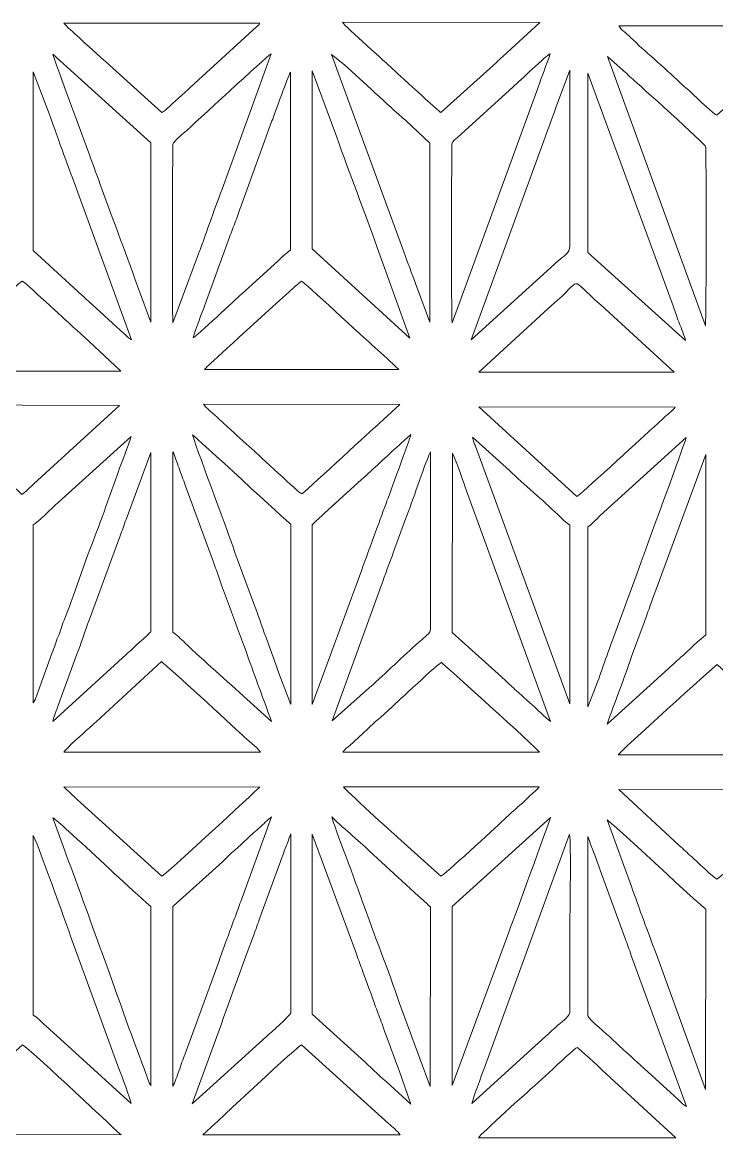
# Model space of a CAD drawing. Header units: inches. Extents: x -60.4 to -14.9, y -20.3 to 14.1.
# Drawn here: x -24.42 to -22.753, y -5.192 to -2.515 of the extents above; entities that cross this region are included whole.
import ezdxf

# ---------------------------------------------------------------- set-up
doc = ezdxf.new("R2010")
doc.units = ezdxf.units.IN
doc.header["$MEASUREMENT"] = 0
doc.layers.add('Master Desktop', color=7, linetype='Continuous', plot=False)

msp = doc.modelspace()

# ---------------------------------------------------------------- linework, layer by layer
at = {"layer": 'Master Desktop', "color": 5, "lineweight": 9}
for points, knots in [([(-23.2668, -2.5969), (-23.2729, -2.6021), (-23.2766, -2.6062), (-23.2821, -2.6113), (-23.2821, -2.6113), (-23.2821, -2.6113), (-23.4153, -2.7315), (-23.4153, -2.7315), (-23.4153, -2.7315), (-23.417, -2.7315), (-23.5246, -2.6337), (-23.534, -2.6244), (-23.534, -2.6244), (-23.5408, -2.6176), (-23.6455, -2.5252), (-23.6515, -2.5151), (-23.6515, -2.5151), (-23.6515, -2.5151), (-23.178, -2.5152), (-23.178, -2.5152), (-23.178, -2.5152), (-23.178, -2.5152), (-23.2668, -2.5969), (-23.2668, -2.5969)], [0, 0, 0, 0, 0.142857, 0.142857, 0.142857, 0.142857, 0.285714, 0.285714, 0.285714, 0.285714, 0.428571, 0.428571, 0.428571, 0.428571, 0.571429, 0.571429, 0.571429, 0.571429, 0.714286, 0.714286, 0.714286, 0.714286, 1, 1, 1, 1]), ([(-23.8501, -2.5171), (-23.8527, -2.5223), (-23.8535, -2.5224), (-23.8576, -2.5262), (-23.8576, -2.5262), (-23.8576, -2.5262), (-23.9973, -2.6531), (-23.9973, -2.6531), (-23.9973, -2.6531), (-24.0113, -2.6654), (-24.0812, -2.732), (-24.0852, -2.7318), (-24.0852, -2.7318), (-24.0852, -2.7318), (-24.203, -2.6255), (-24.203, -2.6255), (-24.203, -2.6255), (-24.2238, -2.6048), (-24.2586, -2.5768), (-24.2775, -2.5579), (-24.2775, -2.5579), (-24.2923, -2.5432), (-24.3062, -2.5331), (-24.3203, -2.5173), (-24.3203, -2.5173), (-24.3203, -2.5173), (-23.8501, -2.5171), (-23.8501, -2.5171)], [0, 0, 0, 0, 0.125, 0.125, 0.125, 0.125, 0.25, 0.25, 0.25, 0.25, 0.375, 0.375, 0.375, 0.375, 0.5, 0.5, 0.5, 0.5, 0.625, 0.625, 0.625, 0.625, 0.75, 0.75, 0.75, 0.75, 1, 1, 1, 1]), ([(-22.518, -2.5239), (-22.5273, -2.5342), (-22.5375, -2.5433), (-22.5474, -2.552), (-22.5474, -2.552), (-22.5474, -2.552), (-22.7531, -2.7383), (-22.7531, -2.7383), (-22.7531, -2.7383), (-22.7566, -2.7385), (-22.8052, -2.6931), (-22.8121, -2.686), (-22.8121, -2.686), (-22.8221, -2.6758), (-22.8327, -2.6684), (-22.8422, -2.6591), (-22.8422, -2.6591), (-22.878, -2.624), (-22.927, -2.5843), (-22.9599, -2.5513), (-22.9599, -2.5513), (-22.9662, -2.545), (-22.9842, -2.532), (-22.9882, -2.5237), (-22.9882, -2.5237), (-22.9882, -2.5237), (-22.518, -2.5239), (-22.518, -2.5239)], [0, 0, 0, 0, 0.125, 0.125, 0.125, 0.125, 0.25, 0.25, 0.25, 0.25, 0.375, 0.375, 0.375, 0.375, 0.5, 0.5, 0.5, 0.5, 0.625, 0.625, 0.625, 0.625, 0.75, 0.75, 0.75, 0.75, 1, 1, 1, 1]), ([(-24.1115, -2.8041), (-24.1115, -2.8041), (-24.112, -3.2346), (-24.112, -3.2346), (-24.112, -3.2346), (-24.112, -3.2346), (-24.1416, -3.1547), (-24.1416, -3.1547), (-24.1416, -3.1547), (-24.1645, -3.0869), (-24.2028, -2.9887), (-24.2293, -2.9145), (-24.2293, -2.9145), (-24.2391, -2.8869), (-24.2493, -2.8603), (-24.2592, -2.8329), (-24.2592, -2.8329), (-24.2592, -2.8329), (-24.3179, -2.6733), (-24.3179, -2.6733), (-24.3179, -2.6733), (-24.3233, -2.6581), (-24.3446, -2.6016), (-24.3466, -2.5913), (-24.3466, -2.5913), (-24.3466, -2.5913), (-24.1115, -2.8041), (-24.1115, -2.8041)], [0, 0, 0, 0, 0.125, 0.125, 0.125, 0.125, 0.25, 0.25, 0.25, 0.25, 0.375, 0.375, 0.375, 0.375, 0.5, 0.5, 0.5, 0.5, 0.625, 0.625, 0.625, 0.625, 0.75, 0.75, 0.75, 0.75, 1, 1, 1, 1]), ([(-24.0591, -2.8079), (-24.0565, -2.8004), (-24.036, -2.7838), (-24.0303, -2.7788), (-24.0303, -2.7788), (-24.0085, -2.7598), (-23.8361, -2.5994), (-23.823, -2.5907), (-23.823, -2.5907), (-23.823, -2.5907), (-23.9406, -2.9154), (-23.9406, -2.9154), (-23.9406, -2.9154), (-23.9601, -2.9661), (-23.9816, -3.0311), (-23.9996, -3.0772), (-23.9996, -3.0772), (-23.9996, -3.0772), (-24.0585, -3.2367), (-24.0585, -3.2367), (-24.0585, -3.2367), (-24.061, -3.1901), (-24.0591, -2.8847), (-24.0591, -2.813), (-24.0591, -2.813), (-24.0591, -2.813), (-24.0591, -2.8079), (-24.0591, -2.8079)], [0, 0, 0, 0, 0.125, 0.125, 0.125, 0.125, 0.25, 0.25, 0.25, 0.25, 0.375, 0.375, 0.375, 0.375, 0.5, 0.5, 0.5, 0.5, 0.625, 0.625, 0.625, 0.625, 0.75, 0.75, 0.75, 0.75, 1, 1, 1, 1]), ([(-23.4717, -3.1548), (-23.4814, -3.1276), (-23.4918, -3.1013), (-23.501, -3.0748), (-23.501, -3.0748), (-23.501, -3.0748), (-23.6778, -2.5922), (-23.6778, -2.5922), (-23.6778, -2.5922), (-23.6778, -2.5922), (-23.6467, -2.6171), (-23.6467, -2.6171), (-23.6467, -2.6171), (-23.5996, -2.6592), (-23.5459, -2.711), (-23.4998, -2.7508), (-23.4998, -2.7508), (-23.4998, -2.7508), (-23.4417, -2.8053), (-23.4417, -2.8053), (-23.4417, -2.8053), (-23.4417, -2.8053), (-23.442, -3.2346), (-23.442, -3.2346), (-23.442, -3.2346), (-23.442, -3.2346), (-23.4717, -3.1548), (-23.4717, -3.1548)], [0, 0, 0, 0, 0.125, 0.125, 0.125, 0.125, 0.25, 0.25, 0.25, 0.25, 0.375, 0.375, 0.375, 0.375, 0.5, 0.5, 0.5, 0.5, 0.625, 0.625, 0.625, 0.625, 0.75, 0.75, 0.75, 0.75, 1, 1, 1, 1]), ([(-23.3893, -2.8079), (-23.3868, -2.7988), (-23.3801, -2.796), (-23.3751, -2.7916), (-23.3751, -2.7916), (-23.3751, -2.7916), (-23.2418, -2.6698), (-23.2418, -2.6698), (-23.2418, -2.6698), (-23.2268, -2.6567), (-23.1622, -2.5945), (-23.1531, -2.5905), (-23.1531, -2.5905), (-23.1623, -2.619), (-23.1726, -2.6441), (-23.1828, -2.673), (-23.1828, -2.673), (-23.1828, -2.673), (-23.3885, -3.2367), (-23.3885, -3.2367), (-23.3885, -3.2367), (-23.3906, -3.2072), (-23.3893, -2.8714), (-23.3893, -2.813), (-23.3893, -2.813), (-23.3893, -2.813), (-23.3893, -2.8079), (-23.3893, -2.8079)], [0, 0, 0, 0, 0.125, 0.125, 0.125, 0.125, 0.25, 0.25, 0.25, 0.25, 0.375, 0.375, 0.375, 0.375, 0.5, 0.5, 0.5, 0.5, 0.625, 0.625, 0.625, 0.625, 0.75, 0.75, 0.75, 0.75, 1, 1, 1, 1]), ([(-23.0153, -2.5973), (-23.0153, -2.5973), (-22.9849, -2.6244), (-22.9849, -2.6244), (-22.9849, -2.6244), (-22.9798, -2.6293), (-22.9746, -2.6335), (-22.9692, -2.6383), (-22.9692, -2.6383), (-22.9638, -2.6431), (-22.9609, -2.6466), (-22.9549, -2.6517), (-22.9549, -2.6517), (-22.944, -2.6608), (-22.7803, -2.8078), (-22.7792, -2.8144), (-22.7792, -2.8144), (-22.7787, -2.8173), (-22.7781, -3.2188), (-22.7801, -3.2433), (-22.7801, -3.2433), (-22.7801, -3.2433), (-23.0153, -2.5973), (-23.0153, -2.5973)], [0, 0, 0, 0, 0.142857, 0.142857, 0.142857, 0.142857, 0.285714, 0.285714, 0.285714, 0.285714, 0.428571, 0.428571, 0.428571, 0.428571, 0.571429, 0.571429, 0.571429, 0.571429, 0.714286, 0.714286, 0.714286, 0.714286, 1, 1, 1, 1]), ([(-24.394, -2.6339), (-24.394, -2.6339), (-24.3626, -2.7156), (-24.3626, -2.7156), (-24.3626, -2.7156), (-24.343, -2.7677), (-24.3147, -2.8516), (-24.2965, -2.8971), (-24.2965, -2.8971), (-24.2965, -2.8971), (-24.1584, -3.2772), (-24.1584, -3.2772), (-24.1584, -3.2772), (-24.1662, -3.2729), (-24.2585, -3.1864), (-24.2769, -3.1702), (-24.2769, -3.1702), (-24.2769, -3.1702), (-24.394, -3.063), (-24.394, -3.063), (-24.394, -3.063), (-24.394, -3.063), (-24.394, -2.6339), (-24.394, -2.6339)], [0, 0, 0, 0, 0.142857, 0.142857, 0.142857, 0.142857, 0.285714, 0.285714, 0.285714, 0.285714, 0.428571, 0.428571, 0.428571, 0.428571, 0.571429, 0.571429, 0.571429, 0.571429, 0.714286, 0.714286, 0.714286, 0.714286, 1, 1, 1, 1]), ([(-24.0101, -3.2725), (-24.0071, -3.259), (-23.987, -3.2073), (-23.9811, -3.1916), (-23.9811, -3.1916), (-23.9811, -3.1916), (-23.9228, -3.0311), (-23.9228, -3.0311), (-23.9228, -3.0311), (-23.9179, -3.0176), (-23.9133, -3.0056), (-23.9082, -2.9924), (-23.9082, -2.9924), (-23.9032, -2.9796), (-23.8992, -2.967), (-23.8941, -2.9529), (-23.8941, -2.9529), (-23.8941, -2.9529), (-23.8208, -2.7519), (-23.8208, -2.7519), (-23.8208, -2.7519), (-23.8134, -2.7326), (-23.7823, -2.6442), (-23.7766, -2.6349), (-23.7766, -2.6349), (-23.7766, -2.6349), (-23.7766, -3.0619), (-23.7766, -3.0619), (-23.7766, -3.0619), (-23.7854, -3.0678), (-23.7986, -3.08), (-23.8069, -3.0881), (-23.8069, -3.0881), (-23.8069, -3.0881), (-23.8937, -3.1674), (-23.8937, -3.1674), (-23.8937, -3.1674), (-23.9054, -3.1775), (-24.0028, -3.2691), (-24.0101, -3.2725)], [0, 0, 0, 0, 0.090909, 0.090909, 0.090909, 0.090909, 0.181818, 0.181818, 0.181818, 0.181818, 0.272727, 0.272727, 0.272727, 0.272727, 0.363636, 0.363636, 0.363636, 0.363636, 0.454545, 0.454545, 0.454545, 0.454545, 0.545455, 0.545455, 0.545455, 0.545455, 0.636364, 0.636364, 0.636364, 0.636364, 0.727273, 0.727273, 0.727273, 0.727273, 0.818182, 0.818182, 0.818182, 0.818182, 1, 1, 1, 1]), ([(-23.724, -2.6316), (-23.724, -2.6316), (-23.6653, -2.7908), (-23.6653, -2.7908), (-23.6653, -2.7908), (-23.635, -2.8766), (-23.598, -2.9711), (-23.5685, -3.0552), (-23.5685, -3.0552), (-23.5685, -3.0552), (-23.4895, -3.273), (-23.4895, -3.273), (-23.4895, -3.273), (-23.4895, -3.273), (-23.7242, -3.0589), (-23.7242, -3.0589), (-23.7242, -3.0589), (-23.7242, -3.0589), (-23.724, -2.6316), (-23.724, -2.6316)], [0, 0, 0, 0, 0.166667, 0.166667, 0.166667, 0.166667, 0.333333, 0.333333, 0.333333, 0.333333, 0.5, 0.5, 0.5, 0.5, 0.666667, 0.666667, 0.666667, 0.666667, 1, 1, 1, 1]), ([(-23.1651, -2.791), (-23.1554, -2.7642), (-23.1454, -2.737), (-23.1355, -2.7091), (-23.1355, -2.7091), (-23.1355, -2.7091), (-23.1059, -2.6298), (-23.1059, -2.6298), (-23.1059, -2.6298), (-23.1059, -2.6298), (-23.1056, -3.0527), (-23.1056, -3.0527), (-23.1056, -3.0527), (-23.1056, -3.0686), (-23.122, -3.0771), (-23.134, -3.0876), (-23.134, -3.0876), (-23.134, -3.0876), (-23.3423, -3.277), (-23.3423, -3.277), (-23.3423, -3.277), (-23.3423, -3.277), (-23.1651, -2.791), (-23.1651, -2.791)], [0, 0, 0, 0, 0.142857, 0.142857, 0.142857, 0.142857, 0.285714, 0.285714, 0.285714, 0.285714, 0.428571, 0.428571, 0.428571, 0.428571, 0.571429, 0.571429, 0.571429, 0.571429, 0.714286, 0.714286, 0.714286, 0.714286, 1, 1, 1, 1]), ([(-23.0629, -2.6375), (-23.0629, -2.6375), (-22.8572, -3.1982), (-22.8572, -3.1982), (-22.8572, -3.1982), (-22.8517, -3.2128), (-22.8478, -3.2254), (-22.8423, -3.2389), (-22.8423, -3.2389), (-22.8382, -3.2489), (-22.8305, -3.2687), (-22.8282, -3.2791), (-22.8282, -3.2791), (-22.8282, -3.2791), (-23.0629, -3.0672), (-23.0629, -3.0672), (-23.0629, -3.0672), (-23.0629, -3.0672), (-23.0629, -2.6375), (-23.0629, -2.6375)], [0, 0, 0, 0, 0.166667, 0.166667, 0.166667, 0.166667, 0.333333, 0.333333, 0.333333, 0.333333, 0.5, 0.5, 0.5, 0.5, 0.666667, 0.666667, 0.666667, 0.666667, 1, 1, 1, 1]), ([(-23.1489, -3.1936), (-23.0696, -3.1296), (-23.114, -3.1216), (-23.0308, -3.1943), (-23.0308, -3.1943), (-23.0308, -3.1943), (-22.8553, -3.355), (-22.8553, -3.355), (-22.8553, -3.355), (-22.8553, -3.355), (-23.3244, -3.3544), (-23.3244, -3.3544), (-23.3244, -3.3544), (-23.3244, -3.3544), (-23.1489, -3.1936), (-23.1489, -3.1936)], [0, 0, 0, 0, 0.2, 0.2, 0.2, 0.2, 0.4, 0.4, 0.4, 0.4, 0.6, 0.6, 0.6, 0.6, 1, 1, 1, 1]), ([(-24.6564, -3.3526), (-24.6561, -3.352), (-24.6556, -3.3514), (-24.6554, -3.351), (-24.6554, -3.351), (-24.6554, -3.351), (-24.4488, -3.1607), (-24.4488, -3.1607), (-24.4488, -3.1607), (-24.4435, -3.1559), (-24.4235, -3.1361), (-24.4197, -3.1365), (-24.4197, -3.1365), (-24.4164, -3.1369), (-24.3146, -3.2312), (-24.3019, -3.2431), (-24.3019, -3.2431), (-24.2913, -3.2529), (-24.2821, -3.2599), (-24.2718, -3.2702), (-24.2718, -3.2702), (-24.2718, -3.2702), (-24.1851, -3.351), (-24.1851, -3.351), (-24.1851, -3.351), (-24.1849, -3.3505), (-24.1843, -3.352), (-24.1835, -3.3526), (-24.1835, -3.3526), (-24.1835, -3.3526), (-24.6564, -3.3526), (-24.6564, -3.3526)], [0, 0, 0, 0, 0.111111, 0.111111, 0.111111, 0.111111, 0.222222, 0.222222, 0.222222, 0.222222, 0.333333, 0.333333, 0.333333, 0.333333, 0.444444, 0.444444, 0.444444, 0.444444, 0.555556, 0.555556, 0.555556, 0.555556, 0.666667, 0.666667, 0.666667, 0.666667, 0.777778, 0.777778, 0.777778, 0.777778, 1, 1, 1, 1]), ([(-23.983, -3.3484), (-23.9745, -3.3389), (-23.9639, -3.3298), (-23.9534, -3.3203), (-23.9534, -3.3203), (-23.9349, -3.3034), (-23.7539, -3.1363), (-23.7497, -3.1365), (-23.7497, -3.1365), (-23.7456, -3.1367), (-23.5993, -3.2732), (-23.5738, -3.2955), (-23.5738, -3.2955), (-23.5542, -3.3126), (-23.535, -3.3302), (-23.5165, -3.3484), (-23.5165, -3.3484), (-23.5165, -3.3484), (-23.983, -3.3484), (-23.983, -3.3484)], [0, 0, 0, 0, 0.166667, 0.166667, 0.166667, 0.166667, 0.333333, 0.333333, 0.333333, 0.333333, 0.5, 0.5, 0.5, 0.5, 0.666667, 0.666667, 0.666667, 0.666667, 1, 1, 1, 1]), ([(-24.4216, -3.6486), (-24.4253, -3.6422), (-24.499, -3.5757), (-24.5086, -3.5673), (-24.5086, -3.5673), (-24.551, -3.5304), (-24.6011, -3.4802), (-24.6399, -3.4476), (-24.6399, -3.4476), (-24.6448, -3.4435), (-24.6486, -3.4405), (-24.6533, -3.4335), (-24.6533, -3.4335), (-24.6533, -3.4335), (-24.1869, -3.4347), (-24.1869, -3.4347), (-24.1869, -3.4347), (-24.1869, -3.4347), (-24.3917, -3.6222), (-24.3917, -3.6222), (-24.3917, -3.6222), (-24.3998, -3.6299), (-24.4136, -3.6435), (-24.4216, -3.6486)], [0, 0, 0, 0, 0.142857, 0.142857, 0.142857, 0.142857, 0.285714, 0.285714, 0.285714, 0.285714, 0.428571, 0.428571, 0.428571, 0.428571, 0.571429, 0.571429, 0.571429, 0.571429, 0.714286, 0.714286, 0.714286, 0.714286, 1, 1, 1, 1]), ([(-23.5729, -3.4864), (-23.5927, -3.5031), (-23.7449, -3.6464), (-23.7495, -3.6464), (-23.7495, -3.6464), (-23.7537, -3.6464), (-23.8543, -3.5523), (-23.8684, -3.5396), (-23.8684, -3.5396), (-23.8881, -3.5219), (-23.9073, -3.5045), (-23.9274, -3.486), (-23.9274, -3.486), (-23.9373, -3.4769), (-23.9468, -3.4685), (-23.9572, -3.4584), (-23.9572, -3.4584), (-23.9653, -3.4504), (-23.9791, -3.4412), (-23.9856, -3.4315), (-23.9856, -3.4315), (-23.9856, -3.4315), (-23.5139, -3.4327), (-23.5139, -3.4327), (-23.5139, -3.4327), (-23.5139, -3.4327), (-23.5729, -3.4864), (-23.5729, -3.4864)], [0, 0, 0, 0, 0.125, 0.125, 0.125, 0.125, 0.25, 0.25, 0.25, 0.25, 0.375, 0.375, 0.375, 0.375, 0.5, 0.5, 0.5, 0.5, 0.625, 0.625, 0.625, 0.625, 0.75, 0.75, 0.75, 0.75, 1, 1, 1, 1]), ([(-22.8527, -3.4387), (-22.8594, -3.4481), (-22.8738, -3.4575), (-22.8821, -3.4659), (-22.8821, -3.4659), (-22.892, -3.4759), (-22.902, -3.4845), (-22.912, -3.4935), (-22.912, -3.4935), (-22.9371, -3.5161), (-23.0851, -3.6529), (-23.0888, -3.6529), (-23.0888, -3.6529), (-23.0888, -3.6529), (-23.3244, -3.4381), (-23.3244, -3.4381), (-23.3244, -3.4381), (-23.3244, -3.4381), (-22.8527, -3.4387), (-22.8527, -3.4387)], [0, 0, 0, 0, 0.166667, 0.166667, 0.166667, 0.166667, 0.333333, 0.333333, 0.333333, 0.333333, 0.5, 0.5, 0.5, 0.5, 0.666667, 0.666667, 0.666667, 0.666667, 1, 1, 1, 1]), ([(-23.7756, -4.1518), (-23.7759, -4.1513), (-23.7763, -4.1506), (-23.7765, -4.1503), (-23.7765, -4.1503), (-23.7767, -4.1499), (-23.7771, -4.1492), (-23.7774, -4.1487), (-23.7774, -4.1487), (-23.7774, -4.1487), (-23.8064, -4.0704), (-23.8064, -4.0704), (-23.8064, -4.0704), (-23.8162, -4.0431), (-23.8253, -4.0165), (-23.8355, -3.9902), (-23.8355, -3.9902), (-23.8461, -3.9629), (-23.8547, -3.9357), (-23.8651, -3.9082), (-23.8651, -3.9082), (-23.8651, -3.9082), (-23.9097, -3.7878), (-23.9097, -3.7878), (-23.9097, -3.7878), (-23.9124, -3.7805), (-23.9144, -3.7737), (-23.9171, -3.7661), (-23.9171, -3.7661), (-23.9278, -3.7359), (-24.0082, -3.5201), (-24.0118, -3.5052), (-24.0118, -3.5052), (-24.0038, -3.5096), (-23.7808, -3.717), (-23.7754, -3.7196), (-23.7754, -3.7196), (-23.7754, -3.7196), (-23.7756, -4.1518), (-23.7756, -4.1518)], [0, 0, 0, 0, 0.090909, 0.090909, 0.090909, 0.090909, 0.181818, 0.181818, 0.181818, 0.181818, 0.272727, 0.272727, 0.272727, 0.272727, 0.363636, 0.363636, 0.363636, 0.363636, 0.454545, 0.454545, 0.454545, 0.454545, 0.545455, 0.545455, 0.545455, 0.545455, 0.636364, 0.636364, 0.636364, 0.636364, 0.727273, 0.727273, 0.727273, 0.727273, 0.818182, 0.818182, 0.818182, 0.818182, 1, 1, 1, 1]), ([(-23.7241, -3.7214), (-23.7155, -3.7116), (-23.7045, -3.7027), (-23.6947, -3.6933), (-23.6947, -3.6933), (-23.6947, -3.6933), (-23.6058, -3.6123), (-23.6058, -3.6123), (-23.6058, -3.6123), (-23.5787, -3.5894), (-23.5439, -3.554), (-23.5159, -3.5302), (-23.5159, -3.5302), (-23.5064, -3.5221), (-23.4968, -3.5119), (-23.4875, -3.5047), (-23.4875, -3.5047), (-23.4894, -3.5162), (-23.5409, -3.6526), (-23.5463, -3.6677), (-23.5463, -3.6677), (-23.5656, -3.7215), (-23.5856, -3.7736), (-23.6053, -3.8294), (-23.6053, -3.8294), (-23.6053, -3.8294), (-23.7242, -4.152), (-23.7242, -4.152), (-23.7242, -4.152), (-23.7242, -4.152), (-23.7241, -3.7214), (-23.7241, -3.7214)], [0, 0, 0, 0, 0.111111, 0.111111, 0.111111, 0.111111, 0.222222, 0.222222, 0.222222, 0.222222, 0.333333, 0.333333, 0.333333, 0.333333, 0.444444, 0.444444, 0.444444, 0.444444, 0.555556, 0.555556, 0.555556, 0.555556, 0.666667, 0.666667, 0.666667, 0.666667, 0.777778, 0.777778, 0.777778, 0.777778, 1, 1, 1, 1]), ([(-24.394, -3.7209), (-24.3846, -3.7173), (-24.3465, -3.6788), (-24.3347, -3.6684), (-24.3347, -3.6684), (-24.3347, -3.6684), (-24.159, -3.5092), (-24.159, -3.5092), (-24.159, -3.5092), (-24.1611, -3.5169), (-24.1696, -3.5398), (-24.1734, -3.5498), (-24.1734, -3.5498), (-24.1958, -3.6095), (-24.2242, -3.6925), (-24.2462, -3.749), (-24.2462, -3.749), (-24.2686, -3.8065), (-24.2987, -3.8985), (-24.3197, -3.9498), (-24.3197, -3.9498), (-24.3255, -3.9637), (-24.3281, -3.9754), (-24.334, -3.9891), (-24.334, -3.9891), (-24.34, -4.0031), (-24.3432, -4.0151), (-24.349, -4.0297), (-24.349, -4.0297), (-24.349, -4.0297), (-24.3853, -4.1296), (-24.3853, -4.1296), (-24.3853, -4.1296), (-24.3868, -4.1334), (-24.3872, -4.135), (-24.3889, -4.1393), (-24.3889, -4.1393), (-24.3889, -4.1393), (-24.394, -4.1485), (-24.394, -4.1485), (-24.394, -4.1485), (-24.394, -4.1485), (-24.394, -3.7209), (-24.394, -3.7209)], [0, 0, 0, 0, 0.083333, 0.083333, 0.083333, 0.083333, 0.166667, 0.166667, 0.166667, 0.166667, 0.25, 0.25, 0.25, 0.25, 0.333333, 0.333333, 0.333333, 0.333333, 0.416667, 0.416667, 0.416667, 0.416667, 0.5, 0.5, 0.5, 0.5, 0.583333, 0.583333, 0.583333, 0.583333, 0.666667, 0.666667, 0.666667, 0.666667, 0.75, 0.75, 0.75, 0.75, 0.833333, 0.833333, 0.833333, 0.833333, 1, 1, 1, 1]), ([(-23.1347, -3.6964), (-23.1263, -3.7045), (-23.1134, -3.7173), (-23.1056, -3.7217), (-23.1056, -3.7217), (-23.1056, -3.7217), (-23.106, -4.1505), (-23.106, -4.1505), (-23.106, -4.1505), (-23.106, -4.1505), (-23.3324, -3.5324), (-23.3324, -3.5324), (-23.3324, -3.5324), (-23.3338, -3.5286), (-23.335, -3.5255), (-23.336, -3.5226), (-23.336, -3.5226), (-23.336, -3.5226), (-23.3394, -3.5104), (-23.3394, -3.5104), (-23.3394, -3.5104), (-23.3394, -3.5104), (-23.2504, -3.5907), (-23.2504, -3.5907), (-23.2504, -3.5907), (-23.2173, -3.6235), (-23.1708, -3.6616), (-23.1347, -3.6964)], [0, 0, 0, 0, 0.125, 0.125, 0.125, 0.125, 0.25, 0.25, 0.25, 0.25, 0.375, 0.375, 0.375, 0.375, 0.5, 0.5, 0.5, 0.5, 0.625, 0.625, 0.625, 0.625, 0.75, 0.75, 0.75, 0.75, 1, 1, 1, 1]), ([(-23.0628, -3.7262), (-23.0566, -3.7232), (-23.0401, -3.7055), (-23.0329, -3.6991), (-23.0329, -3.6991), (-23.0329, -3.6991), (-22.8265, -3.5118), (-22.8265, -3.5118), (-22.8265, -3.5118), (-22.8304, -3.5277), (-22.9276, -3.7895), (-22.9442, -3.8369), (-22.9442, -3.8369), (-22.9442, -3.8369), (-23.0034, -3.9983), (-23.0034, -3.9983), (-23.0034, -3.9983), (-23.0183, -4.0366), (-23.033, -4.0829), (-23.0474, -4.1194), (-23.0474, -4.1194), (-23.0474, -4.1194), (-23.0629, -4.1583), (-23.0629, -4.1583), (-23.0629, -4.1583), (-23.0629, -4.1583), (-23.0628, -3.7262), (-23.0628, -3.7262)], [0, 0, 0, 0, 0.125, 0.125, 0.125, 0.125, 0.25, 0.25, 0.25, 0.25, 0.375, 0.375, 0.375, 0.375, 0.5, 0.5, 0.5, 0.5, 0.625, 0.625, 0.625, 0.625, 0.75, 0.75, 0.75, 0.75, 1, 1, 1, 1]), ([(-24.3472, -4.1933), (-24.3461, -4.1862), (-24.3368, -4.1618), (-24.3335, -4.1522), (-24.3335, -4.1522), (-24.3335, -4.1522), (-24.2891, -4.0317), (-24.2891, -4.0317), (-24.2891, -4.0317), (-24.2786, -4.0053), (-24.2698, -3.9768), (-24.2595, -3.9496), (-24.2595, -3.9496), (-24.2595, -3.9496), (-24.1852, -3.7477), (-24.1852, -3.7477), (-24.1852, -3.7477), (-24.1804, -3.7345), (-24.1764, -3.7219), (-24.171, -3.7083), (-24.171, -3.7083), (-24.171, -3.7083), (-24.1115, -3.5478), (-24.1115, -3.5478), (-24.1115, -3.5478), (-24.1115, -3.5478), (-24.1115, -3.9782), (-24.1115, -3.9782), (-24.1115, -3.9782), (-24.1172, -3.9823), (-24.1202, -3.9871), (-24.1265, -3.9924), (-24.1265, -3.9924), (-24.1311, -3.9962), (-24.1371, -4.0011), (-24.1413, -4.005), (-24.1413, -4.005), (-24.152, -4.015), (-24.1607, -4.0238), (-24.1711, -4.0327), (-24.1711, -4.0327), (-24.1711, -4.0327), (-24.3472, -4.1933), (-24.3472, -4.1933)], [0, 0, 0, 0, 0.083333, 0.083333, 0.083333, 0.083333, 0.166667, 0.166667, 0.166667, 0.166667, 0.25, 0.25, 0.25, 0.25, 0.333333, 0.333333, 0.333333, 0.333333, 0.416667, 0.416667, 0.416667, 0.416667, 0.5, 0.5, 0.5, 0.5, 0.583333, 0.583333, 0.583333, 0.583333, 0.666667, 0.666667, 0.666667, 0.666667, 0.75, 0.75, 0.75, 0.75, 0.833333, 0.833333, 0.833333, 0.833333, 1, 1, 1, 1]), ([(-24.0586, -3.5457), (-24.0534, -3.5568), (-24.0491, -3.5716), (-24.044, -3.5852), (-24.044, -3.5852), (-24.0384, -3.5999), (-24.0344, -3.6115), (-24.0289, -3.6259), (-24.0289, -3.6259), (-24.0289, -3.6259), (-23.9616, -3.8106), (-23.9616, -3.8106), (-23.9616, -3.8106), (-23.9593, -3.8169), (-23.9565, -3.8234), (-23.9543, -3.83), (-23.9543, -3.83), (-23.9335, -3.8916), (-23.9028, -3.9687), (-23.8804, -4.0326), (-23.8804, -4.0326), (-23.8616, -4.086), (-23.8396, -4.1432), (-23.822, -4.193), (-23.822, -4.193), (-23.822, -4.193), (-23.8813, -4.1398), (-23.8813, -4.1398), (-23.8813, -4.1398), (-23.9287, -4.0955), (-23.984, -4.0483), (-24.0301, -4.004), (-24.0301, -4.004), (-24.039, -3.9954), (-24.0507, -3.9839), (-24.0591, -3.9786), (-24.0591, -3.9786), (-24.0591, -3.9786), (-24.0586, -3.5457), (-24.0586, -3.5457)], [0, 0, 0, 0, 0.090909, 0.090909, 0.090909, 0.090909, 0.181818, 0.181818, 0.181818, 0.181818, 0.272727, 0.272727, 0.272727, 0.272727, 0.363636, 0.363636, 0.363636, 0.363636, 0.454545, 0.454545, 0.454545, 0.454545, 0.545455, 0.545455, 0.545455, 0.545455, 0.636364, 0.636364, 0.636364, 0.636364, 0.727273, 0.727273, 0.727273, 0.727273, 0.818182, 0.818182, 0.818182, 0.818182, 1, 1, 1, 1]), ([(-23.5585, -3.8673), (-23.5494, -3.8398), (-23.5387, -3.8135), (-23.5288, -3.7856), (-23.5288, -3.7856), (-23.5288, -3.7856), (-23.4995, -3.7054), (-23.4995, -3.7054), (-23.4995, -3.7054), (-23.4824, -3.6633), (-23.4589, -3.5877), (-23.4406, -3.5461), (-23.4406, -3.5461), (-23.4406, -3.5461), (-23.4405, -3.9726), (-23.4405, -3.9726), (-23.4405, -3.9726), (-23.4405, -3.9805), (-23.4487, -3.9851), (-23.4534, -3.9896), (-23.4534, -3.9896), (-23.4588, -3.9947), (-23.4624, -3.9977), (-23.468, -4.0027), (-23.468, -4.0027), (-23.5072, -4.0366), (-23.5466, -4.0768), (-23.5866, -4.1114), (-23.5866, -4.1114), (-23.5866, -4.1114), (-23.6767, -4.1919), (-23.6767, -4.1919), (-23.6767, -4.1919), (-23.6767, -4.1919), (-23.5585, -3.8673), (-23.5585, -3.8673)], [0, 0, 0, 0, 0.1, 0.1, 0.1, 0.1, 0.2, 0.2, 0.2, 0.2, 0.3, 0.3, 0.3, 0.3, 0.4, 0.4, 0.4, 0.4, 0.5, 0.5, 0.5, 0.5, 0.6, 0.6, 0.6, 0.6, 0.7, 0.7, 0.7, 0.7, 0.8, 0.8, 0.8, 0.8, 1, 1, 1, 1]), ([(-23.3878, -3.5494), (-23.3831, -3.5556), (-23.3618, -3.6163), (-23.3569, -3.6304), (-23.3569, -3.6304), (-23.3569, -3.6304), (-23.152, -4.193), (-23.152, -4.193), (-23.152, -4.193), (-23.1657, -4.1832), (-23.1841, -4.1634), (-23.1967, -4.1527), (-23.1967, -4.1527), (-23.2025, -4.1477), (-23.2058, -4.1449), (-23.2113, -4.1397), (-23.2113, -4.1397), (-23.222, -4.1293), (-23.2311, -4.1219), (-23.2413, -4.1125), (-23.2413, -4.1125), (-23.2513, -4.1035), (-23.2602, -4.0948), (-23.2702, -4.086), (-23.2702, -4.086), (-23.2702, -4.086), (-23.3881, -3.9793), (-23.3881, -3.9793), (-23.3881, -3.9793), (-23.3881, -3.9793), (-23.3878, -3.5494), (-23.3878, -3.5494)], [0, 0, 0, 0, 0.111111, 0.111111, 0.111111, 0.111111, 0.222222, 0.222222, 0.222222, 0.222222, 0.333333, 0.333333, 0.333333, 0.333333, 0.444444, 0.444444, 0.444444, 0.444444, 0.555556, 0.555556, 0.555556, 0.555556, 0.666667, 0.666667, 0.666667, 0.666667, 0.777778, 0.777778, 0.777778, 0.777778, 1, 1, 1, 1]), ([(-23.0164, -4.1996), (-22.9984, -4.1492), (-22.9764, -4.0919), (-22.9574, -4.0375), (-22.9574, -4.0375), (-22.9574, -4.0375), (-22.9275, -3.9559), (-22.9275, -3.9559), (-22.9275, -3.9559), (-22.9222, -3.9411), (-22.9179, -3.9286), (-22.9126, -3.9151), (-22.9126, -3.9151), (-22.9126, -3.9151), (-22.7792, -3.5522), (-22.7792, -3.5522), (-22.7792, -3.5522), (-22.7792, -3.5522), (-22.7792, -3.9852), (-22.7792, -3.9852), (-22.7792, -3.9852), (-22.7892, -3.9914), (-22.8256, -4.0272), (-22.8391, -4.039), (-22.8391, -4.039), (-22.8501, -4.0485), (-22.8593, -4.0573), (-22.8691, -4.0663), (-22.8691, -4.0663), (-22.8691, -4.0663), (-23.0164, -4.1996), (-23.0164, -4.1996)], [0, 0, 0, 0, 0.111111, 0.111111, 0.111111, 0.111111, 0.222222, 0.222222, 0.222222, 0.222222, 0.333333, 0.333333, 0.333333, 0.333333, 0.444444, 0.444444, 0.444444, 0.444444, 0.555556, 0.555556, 0.555556, 0.555556, 0.666667, 0.666667, 0.666667, 0.666667, 0.777778, 0.777778, 0.777778, 0.777778, 1, 1, 1, 1]), ([(-24.3206, -4.2668), (-24.3175, -4.2595), (-24.2696, -4.2177), (-24.262, -4.211), (-24.262, -4.211), (-24.2521, -4.2021), (-24.242, -4.1926), (-24.232, -4.1838), (-24.232, -4.1838), (-24.232, -4.1838), (-24.0863, -4.0495), (-24.0863, -4.0495), (-24.0863, -4.0495), (-24.0661, -4.0648), (-23.9213, -4.1982), (-23.8919, -4.2261), (-23.8919, -4.2261), (-23.8801, -4.2373), (-23.8574, -4.254), (-23.8485, -4.2665), (-23.8485, -4.2665), (-23.8485, -4.2665), (-24.3206, -4.2668), (-24.3206, -4.2668)], [0, 0, 0, 0, 0.142857, 0.142857, 0.142857, 0.142857, 0.285714, 0.285714, 0.285714, 0.285714, 0.428571, 0.428571, 0.428571, 0.428571, 0.571429, 0.571429, 0.571429, 0.571429, 0.714286, 0.714286, 0.714286, 0.714286, 1, 1, 1, 1]), ([(-23.6426, -4.2574), (-23.6397, -4.2548), (-23.6379, -4.2538), (-23.6351, -4.2513), (-23.6351, -4.2513), (-23.6351, -4.2513), (-23.5908, -4.2107), (-23.5908, -4.2107), (-23.5908, -4.2107), (-23.5805, -4.2007), (-23.571, -4.1923), (-23.5607, -4.1834), (-23.5607, -4.1834), (-23.5607, -4.1834), (-23.5318, -4.157), (-23.5318, -4.157), (-23.5318, -4.157), (-23.5252, -4.1506), (-23.4176, -4.0507), (-23.414, -4.0512), (-23.414, -4.0512), (-23.4133, -4.0513), (-23.1846, -4.2573), (-23.1787, -4.2664), (-23.1787, -4.2664), (-23.1787, -4.2664), (-23.6505, -4.2669), (-23.6505, -4.2669), (-23.6505, -4.2669), (-23.6505, -4.2669), (-23.6426, -4.2574), (-23.6426, -4.2574)], [0, 0, 0, 0, 0.111111, 0.111111, 0.111111, 0.111111, 0.222222, 0.222222, 0.222222, 0.222222, 0.333333, 0.333333, 0.333333, 0.333333, 0.444444, 0.444444, 0.444444, 0.444444, 0.555556, 0.555556, 0.555556, 0.555556, 0.666667, 0.666667, 0.666667, 0.666667, 0.777778, 0.777778, 0.777778, 0.777778, 1, 1, 1, 1]), ([(-22.9898, -4.273), (-22.9832, -4.2638), (-22.763, -4.0644), (-22.752, -4.0561), (-22.752, -4.0561), (-22.752, -4.0561), (-22.6786, -4.1244), (-22.6786, -4.1244), (-22.6786, -4.1244), (-22.6724, -4.13), (-22.6698, -4.1318), (-22.6641, -4.1375), (-22.6641, -4.1375), (-22.6641, -4.1375), (-22.6198, -4.1782), (-22.6198, -4.1782), (-22.6198, -4.1782), (-22.6147, -4.1834), (-22.6105, -4.1865), (-22.6052, -4.1912), (-22.6052, -4.1912), (-22.6052, -4.1912), (-22.5609, -4.232), (-22.5609, -4.232), (-22.5609, -4.232), (-22.5561, -4.2363), (-22.5512, -4.2405), (-22.5462, -4.245), (-22.5462, -4.245), (-22.5462, -4.245), (-22.5204, -4.2688), (-22.5204, -4.2688), (-22.5204, -4.2688), (-22.5178, -4.2722), (-22.5196, -4.269), (-22.5177, -4.2734), (-22.5177, -4.2734), (-22.5177, -4.2734), (-22.9898, -4.273), (-22.9898, -4.273)], [0, 0, 0, 0, 0.090909, 0.090909, 0.090909, 0.090909, 0.181818, 0.181818, 0.181818, 0.181818, 0.272727, 0.272727, 0.272727, 0.272727, 0.363636, 0.363636, 0.363636, 0.363636, 0.454545, 0.454545, 0.454545, 0.454545, 0.545455, 0.545455, 0.545455, 0.545455, 0.636364, 0.636364, 0.636364, 0.636364, 0.727273, 0.727273, 0.727273, 0.727273, 0.818182, 0.818182, 0.818182, 0.818182, 1, 1, 1, 1]), ([(-23.85, -4.3506), (-23.8621, -4.3619), (-24.0806, -4.5646), (-24.0853, -4.5645), (-24.0853, -4.5645), (-24.0853, -4.5645), (-24.2786, -4.389), (-24.2786, -4.389), (-24.2786, -4.389), (-24.2834, -4.3842), (-24.2881, -4.3814), (-24.2932, -4.3762), (-24.2932, -4.3762), (-24.2964, -4.3729), (-24.3204, -4.3505), (-24.3206, -4.3499), (-24.3206, -4.3499), (-24.3206, -4.3499), (-23.85, -4.3506), (-23.85, -4.3506)], [0, 0, 0, 0, 0.166667, 0.166667, 0.166667, 0.166667, 0.333333, 0.333333, 0.333333, 0.333333, 0.5, 0.5, 0.5, 0.5, 0.666667, 0.666667, 0.666667, 0.666667, 1, 1, 1, 1]), ([(-23.1794, -4.3499), (-23.1884, -4.3615), (-23.1984, -4.3676), (-23.208, -4.3777), (-23.208, -4.3777), (-23.2172, -4.3873), (-23.2283, -4.3959), (-23.2381, -4.4049), (-23.2381, -4.4049), (-23.2481, -4.4141), (-23.2577, -4.4224), (-23.268, -4.4324), (-23.268, -4.4324), (-23.282, -4.4462), (-23.4112, -4.5644), (-23.4151, -4.5641), (-23.4151, -4.5641), (-23.4151, -4.5641), (-23.5189, -4.4713), (-23.5189, -4.4713), (-23.5189, -4.4713), (-23.5292, -4.4624), (-23.6464, -4.3562), (-23.6493, -4.3499), (-23.6493, -4.3499), (-23.6493, -4.3499), (-23.1794, -4.3499), (-23.1794, -4.3499)], [0, 0, 0, 0, 0.125, 0.125, 0.125, 0.125, 0.25, 0.25, 0.25, 0.25, 0.375, 0.375, 0.375, 0.375, 0.5, 0.5, 0.5, 0.5, 0.625, 0.625, 0.625, 0.625, 0.75, 0.75, 0.75, 0.75, 1, 1, 1, 1]), ([(-22.5461, -4.3838), (-22.552, -4.3896), (-22.556, -4.3918), (-22.5617, -4.3976), (-22.5617, -4.3976), (-22.5617, -4.3976), (-22.6941, -4.5183), (-22.6941, -4.5183), (-22.6941, -4.5183), (-22.7035, -4.5263), (-22.7485, -4.5711), (-22.753, -4.5711), (-22.753, -4.5711), (-22.7568, -4.5711), (-22.8057, -4.5243), (-22.8133, -4.5177), (-22.8133, -4.5177), (-22.8231, -4.5091), (-22.833, -4.4997), (-22.8435, -4.4905), (-22.8435, -4.4905), (-22.8435, -4.4905), (-22.9883, -4.3564), (-22.9883, -4.3564), (-22.9883, -4.3564), (-22.9883, -4.3564), (-22.5177, -4.357), (-22.5177, -4.357), (-22.5177, -4.357), (-22.5177, -4.357), (-22.5461, -4.3838), (-22.5461, -4.3838)], [0, 0, 0, 0, 0.111111, 0.111111, 0.111111, 0.111111, 0.222222, 0.222222, 0.222222, 0.222222, 0.333333, 0.333333, 0.333333, 0.333333, 0.444444, 0.444444, 0.444444, 0.444444, 0.555556, 0.555556, 0.555556, 0.555556, 0.666667, 0.666667, 0.666667, 0.666667, 0.777778, 0.777778, 0.777778, 0.777778, 1, 1, 1, 1]), ([(-24.1117, -5.0674), (-24.1167, -5.0609), (-24.1223, -5.0396), (-24.1269, -5.028), (-24.1269, -5.028), (-24.1587, -4.9476), (-24.1974, -4.8334), (-24.2301, -4.7454), (-24.2301, -4.7454), (-24.2542, -4.6803), (-24.295, -4.5614), (-24.3185, -4.5038), (-24.3185, -4.5038), (-24.3185, -4.5038), (-24.3472, -4.4239), (-24.3472, -4.4239), (-24.3472, -4.4239), (-24.3426, -4.4259), (-24.3222, -4.4444), (-24.3169, -4.4495), (-24.3169, -4.4495), (-24.3067, -4.4592), (-24.2982, -4.467), (-24.2879, -4.476), (-24.2879, -4.476), (-24.2329, -4.5244), (-24.1656, -4.5915), (-24.1115, -4.6368), (-24.1115, -4.6368), (-24.1115, -4.6368), (-24.1117, -5.0674), (-24.1117, -5.0674)], [0, 0, 0, 0, 0.111111, 0.111111, 0.111111, 0.111111, 0.222222, 0.222222, 0.222222, 0.222222, 0.333333, 0.333333, 0.333333, 0.333333, 0.444444, 0.444444, 0.444444, 0.444444, 0.555556, 0.555556, 0.555556, 0.555556, 0.666667, 0.666667, 0.666667, 0.666667, 0.777778, 0.777778, 0.777778, 0.777778, 1, 1, 1, 1]), ([(-23.94, -4.5295), (-23.9207, -4.51), (-23.8998, -4.4936), (-23.8803, -4.4744), (-23.8803, -4.4744), (-23.8707, -4.4651), (-23.8595, -4.4557), (-23.8502, -4.4474), (-23.8502, -4.4474), (-23.8411, -4.4391), (-23.8309, -4.4288), (-23.822, -4.4222), (-23.822, -4.4222), (-23.822, -4.4222), (-23.8959, -4.6249), (-23.8959, -4.6249), (-23.8959, -4.6249), (-23.9008, -4.6389), (-23.9052, -4.652), (-23.9108, -4.666), (-23.9108, -4.666), (-23.921, -4.692), (-23.9302, -4.7191), (-23.9402, -4.7458), (-23.9402, -4.7458), (-23.943, -4.7535), (-23.9451, -4.76), (-23.9478, -4.7672), (-23.9478, -4.7672), (-23.9478, -4.7672), (-24.0295, -4.991), (-24.0295, -4.991), (-24.0295, -4.991), (-24.0348, -5.0044), (-24.0388, -5.0166), (-24.0444, -5.0319), (-24.0444, -5.0319), (-24.0489, -5.0441), (-24.0538, -5.0587), (-24.0591, -5.0694), (-24.0591, -5.0694), (-24.0591, -5.0694), (-24.0591, -4.6368), (-24.0591, -4.6368), (-24.0591, -4.6368), (-24.0591, -4.6368), (-23.94, -4.5295), (-23.94, -4.5295)], [0, 0, 0, 0, 0.076923, 0.076923, 0.076923, 0.076923, 0.153846, 0.153846, 0.153846, 0.153846, 0.230769, 0.230769, 0.230769, 0.230769, 0.307692, 0.307692, 0.307692, 0.307692, 0.384615, 0.384615, 0.384615, 0.384615, 0.461538, 0.461538, 0.461538, 0.461538, 0.538462, 0.538462, 0.538462, 0.538462, 0.615385, 0.615385, 0.615385, 0.615385, 0.692308, 0.692308, 0.692308, 0.692308, 0.769231, 0.769231, 0.769231, 0.769231, 0.846154, 0.846154, 0.846154, 0.846154, 1, 1, 1, 1]), ([(-23.4407, -5.0689), (-23.4407, -5.0689), (-23.5152, -4.8675), (-23.5152, -4.8675), (-23.5152, -4.8675), (-23.5403, -4.7931), (-23.5764, -4.7028), (-23.604, -4.624), (-23.604, -4.624), (-23.6168, -4.5876), (-23.6708, -4.4453), (-23.6772, -4.4222), (-23.6772, -4.4222), (-23.6569, -4.4428), (-23.6107, -4.481), (-23.5879, -4.5031), (-23.5879, -4.5031), (-23.5879, -4.5031), (-23.4693, -4.612), (-23.4693, -4.612), (-23.4693, -4.612), (-23.4637, -4.6173), (-23.46, -4.6197), (-23.4546, -4.6247), (-23.4546, -4.6247), (-23.4492, -4.6298), (-23.4458, -4.6341), (-23.4405, -4.6382), (-23.4405, -4.6382), (-23.4405, -4.6382), (-23.4407, -5.0689), (-23.4407, -5.0689)], [0, 0, 0, 0, 0.111111, 0.111111, 0.111111, 0.111111, 0.222222, 0.222222, 0.222222, 0.222222, 0.333333, 0.333333, 0.333333, 0.333333, 0.444444, 0.444444, 0.444444, 0.444444, 0.555556, 0.555556, 0.555556, 0.555556, 0.666667, 0.666667, 0.666667, 0.666667, 0.777778, 0.777778, 0.777778, 0.777778, 1, 1, 1, 1]), ([(-23.1526, -4.4234), (-23.155, -4.4353), (-23.244, -4.6768), (-23.2555, -4.7071), (-23.2555, -4.7071), (-23.2555, -4.7071), (-23.3881, -5.0668), (-23.3881, -5.0668), (-23.3881, -5.0668), (-23.3881, -5.0668), (-23.3881, -4.6367), (-23.3881, -4.6367), (-23.3881, -4.6367), (-23.3881, -4.6367), (-23.1526, -4.4234), (-23.1526, -4.4234)], [0, 0, 0, 0, 0.2, 0.2, 0.2, 0.2, 0.4, 0.4, 0.4, 0.4, 0.6, 0.6, 0.6, 0.6, 1, 1, 1, 1]), ([(-23.0164, -4.4288), (-22.9901, -4.4482), (-22.7899, -4.6383), (-22.7792, -4.6433), (-22.7792, -4.6433), (-22.7792, -4.6433), (-22.7798, -5.0759), (-22.7798, -5.0759), (-22.7798, -5.0759), (-22.7798, -5.0759), (-22.8981, -4.7524), (-22.8981, -4.7524), (-22.8981, -4.7524), (-22.9186, -4.6976), (-22.9384, -4.6438), (-22.9579, -4.589), (-22.9579, -4.589), (-22.9579, -4.589), (-23.0164, -4.4288), (-23.0164, -4.4288)], [0, 0, 0, 0, 0.166667, 0.166667, 0.166667, 0.166667, 0.333333, 0.333333, 0.333333, 0.333333, 0.5, 0.5, 0.5, 0.5, 0.666667, 0.666667, 0.666667, 0.666667, 1, 1, 1, 1]), ([(-24.394, -4.4665), (-24.394, -4.4665), (-24.3847, -4.4873), (-24.3847, -4.4873), (-24.3847, -4.4873), (-24.3599, -4.5558), (-24.3266, -4.6432), (-24.3044, -4.7082), (-24.3044, -4.7082), (-24.3044, -4.7082), (-24.1875, -5.0284), (-24.1875, -5.0284), (-24.1875, -5.0284), (-24.1814, -5.0443), (-24.1613, -5.0963), (-24.1587, -5.1098), (-24.1587, -5.1098), (-24.1587, -5.1098), (-24.364, -4.9235), (-24.364, -4.9235), (-24.364, -4.9235), (-24.3736, -4.9149), (-24.3839, -4.9031), (-24.394, -4.8979), (-24.394, -4.8979), (-24.394, -4.8979), (-24.394, -4.4665), (-24.394, -4.4665)], [0, 0, 0, 0, 0.125, 0.125, 0.125, 0.125, 0.25, 0.25, 0.25, 0.25, 0.375, 0.375, 0.375, 0.375, 0.5, 0.5, 0.5, 0.5, 0.625, 0.625, 0.625, 0.625, 0.75, 0.75, 0.75, 0.75, 1, 1, 1, 1]), ([(-23.9536, -4.9487), (-23.9236, -4.8696), (-23.8945, -4.7837), (-23.8646, -4.7053), (-23.8646, -4.7053), (-23.8601, -4.6934), (-23.8542, -4.6768), (-23.8499, -4.6643), (-23.8499, -4.6643), (-23.8499, -4.6643), (-23.805, -4.5418), (-23.805, -4.5418), (-23.805, -4.5418), (-23.7956, -4.5149), (-23.7852, -4.4893), (-23.7758, -4.4627), (-23.7758, -4.4627), (-23.7758, -4.4627), (-23.7754, -4.8926), (-23.7754, -4.8926), (-23.7754, -4.8926), (-23.7764, -4.8986), (-23.827, -4.9426), (-23.8343, -4.9492), (-23.8343, -4.9492), (-23.8343, -4.9492), (-24.0128, -5.1109), (-24.0128, -5.1109), (-24.0128, -5.1109), (-24.0128, -5.1109), (-23.9536, -4.9487), (-23.9536, -4.9487)], [0, 0, 0, 0, 0.111111, 0.111111, 0.111111, 0.111111, 0.222222, 0.222222, 0.222222, 0.222222, 0.333333, 0.333333, 0.333333, 0.333333, 0.444444, 0.444444, 0.444444, 0.444444, 0.555556, 0.555556, 0.555556, 0.555556, 0.666667, 0.666667, 0.666667, 0.666667, 0.777778, 0.777778, 0.777778, 0.777778, 1, 1, 1, 1]), ([(-23.7242, -4.4631), (-23.7242, -4.4631), (-23.6199, -4.747), (-23.6199, -4.747), (-23.6199, -4.747), (-23.6155, -4.7594), (-23.6099, -4.7741), (-23.6055, -4.786), (-23.6055, -4.786), (-23.5948, -4.8145), (-23.5858, -4.839), (-23.5757, -4.8678), (-23.5757, -4.8678), (-23.5707, -4.882), (-23.566, -4.8933), (-23.5605, -4.9081), (-23.5605, -4.9081), (-23.555, -4.9227), (-23.5511, -4.9354), (-23.5458, -4.9492), (-23.5458, -4.9492), (-23.5354, -4.9762), (-23.5262, -5.0034), (-23.5157, -5.0306), (-23.5157, -5.0306), (-23.5157, -5.0306), (-23.4871, -5.1114), (-23.4871, -5.1114), (-23.4871, -5.1114), (-23.4871, -5.1114), (-23.547, -5.0569), (-23.547, -5.0569), (-23.547, -5.0569), (-23.5667, -5.0398), (-23.5856, -5.0216), (-23.6058, -5.003), (-23.6058, -5.003), (-23.6058, -5.003), (-23.7242, -4.8951), (-23.7242, -4.8951), (-23.7242, -4.8951), (-23.7242, -4.8951), (-23.7242, -4.4631), (-23.7242, -4.4631)], [0, 0, 0, 0, 0.083333, 0.083333, 0.083333, 0.083333, 0.166667, 0.166667, 0.166667, 0.166667, 0.25, 0.25, 0.25, 0.25, 0.333333, 0.333333, 0.333333, 0.333333, 0.416667, 0.416667, 0.416667, 0.416667, 0.5, 0.5, 0.5, 0.5, 0.583333, 0.583333, 0.583333, 0.583333, 0.666667, 0.666667, 0.666667, 0.666667, 0.75, 0.75, 0.75, 0.75, 0.833333, 0.833333, 0.833333, 0.833333, 1, 1, 1, 1]), ([(-23.3407, -5.1095), (-23.3383, -5.097), (-23.3176, -5.0436), (-23.3114, -5.0258), (-23.3114, -5.0258), (-23.3114, -5.0258), (-23.1066, -4.4638), (-23.1066, -4.4638), (-23.1066, -4.4638), (-23.1025, -4.4894), (-23.1056, -4.6405), (-23.1056, -4.6787), (-23.1056, -4.6787), (-23.1056, -4.75), (-23.1056, -4.8213), (-23.1056, -4.8926), (-23.1056, -4.8926), (-23.1082, -4.9022), (-23.1282, -4.9165), (-23.1344, -4.922), (-23.1344, -4.922), (-23.1434, -4.9301), (-23.1538, -4.9393), (-23.1634, -4.9482), (-23.1634, -4.9482), (-23.1634, -4.9482), (-23.3407, -5.1095), (-23.3407, -5.1095)], [0, 0, 0, 0, 0.125, 0.125, 0.125, 0.125, 0.25, 0.25, 0.25, 0.25, 0.375, 0.375, 0.375, 0.375, 0.5, 0.5, 0.5, 0.5, 0.625, 0.625, 0.625, 0.625, 0.75, 0.75, 0.75, 0.75, 1, 1, 1, 1]), ([(-23.0623, -4.4692), (-23.053, -4.4962), (-23.0421, -4.5236), (-23.0327, -4.55), (-23.0327, -4.55), (-23.0327, -4.55), (-22.9731, -4.7135), (-22.9731, -4.7135), (-22.9731, -4.7135), (-22.9674, -4.7278), (-22.9637, -4.7395), (-22.9582, -4.7544), (-22.9582, -4.7544), (-22.9582, -4.7544), (-22.8255, -5.1174), (-22.8255, -5.1174), (-22.8255, -5.1174), (-22.832, -5.1143), (-22.848, -5.0982), (-22.8553, -5.0916), (-22.8553, -5.0916), (-22.8553, -5.0916), (-22.9452, -5.0096), (-22.9452, -5.0096), (-22.9452, -5.0096), (-22.9548, -5.0011), (-22.9644, -4.9917), (-22.9751, -4.9823), (-22.9751, -4.9823), (-22.9751, -4.9823), (-23.005, -4.9547), (-23.005, -4.9547), (-23.005, -4.9547), (-23.0144, -4.945), (-23.0594, -4.9086), (-23.0629, -4.8991), (-23.0629, -4.8991), (-23.0629, -4.8991), (-23.0623, -4.4692), (-23.0623, -4.4692)], [0, 0, 0, 0, 0.090909, 0.090909, 0.090909, 0.090909, 0.181818, 0.181818, 0.181818, 0.181818, 0.272727, 0.272727, 0.272727, 0.272727, 0.363636, 0.363636, 0.363636, 0.363636, 0.454545, 0.454545, 0.454545, 0.454545, 0.545455, 0.545455, 0.545455, 0.545455, 0.636364, 0.636364, 0.636364, 0.636364, 0.727273, 0.727273, 0.727273, 0.727273, 0.818182, 0.818182, 0.818182, 0.818182, 1, 1, 1, 1]), ([(-24.6579, -5.1846), (-24.6554, -5.1836), (-24.6348, -5.1633), (-24.6295, -5.1583), (-24.6295, -5.1583), (-24.6295, -5.1583), (-24.4197, -4.9692), (-24.4197, -4.9692), (-24.4197, -4.9692), (-24.412, -4.9702), (-24.2234, -5.1485), (-24.183, -5.1853), (-24.183, -5.1853), (-24.183, -5.1853), (-24.6579, -5.1846), (-24.6579, -5.1846)], [0, 0, 0, 0, 0.2, 0.2, 0.2, 0.2, 0.4, 0.4, 0.4, 0.4, 0.6, 0.6, 0.6, 0.6, 1, 1, 1, 1]), ([(-23.9867, -5.1852), (-23.948, -5.1493), (-23.7551, -4.9685), (-23.7496, -4.9688), (-23.7496, -4.9688), (-23.7496, -4.9688), (-23.5409, -5.1581), (-23.5409, -5.1581), (-23.5409, -5.1581), (-23.5321, -5.1667), (-23.5195, -5.1749), (-23.5132, -5.1854), (-23.5132, -5.1854), (-23.5132, -5.1854), (-23.9867, -5.1852), (-23.9867, -5.1852)], [0, 0, 0, 0, 0.2, 0.2, 0.2, 0.2, 0.4, 0.4, 0.4, 0.4, 0.6, 0.6, 0.6, 0.6, 1, 1, 1, 1]), ([(-23.3251, -5.1919), (-23.3197, -5.183), (-23.2035, -5.0785), (-23.1909, -5.0677), (-23.1909, -5.0677), (-23.1909, -5.0677), (-23.1465, -5.0271), (-23.1465, -5.0271), (-23.1465, -5.0271), (-23.1384, -5.0198), (-23.0916, -4.9747), (-23.0877, -4.9754), (-23.0877, -4.9754), (-23.086, -4.9757), (-23.0332, -5.0242), (-23.0279, -5.0297), (-23.0279, -5.0297), (-23.0279, -5.0297), (-22.8516, -5.1919), (-22.8516, -5.1919), (-22.8516, -5.1919), (-22.8516, -5.1919), (-23.3251, -5.1919), (-23.3251, -5.1919)], [0, 0, 0, 0, 0.142857, 0.142857, 0.142857, 0.142857, 0.285714, 0.285714, 0.285714, 0.285714, 0.428571, 0.428571, 0.428571, 0.428571, 0.571429, 0.571429, 0.571429, 0.571429, 0.714286, 0.714286, 0.714286, 0.714286, 1, 1, 1, 1])]:
    msp.add_open_spline(points, degree=3, knots=knots, dxfattribs=at)

doc.saveas('drawing.dxf')
